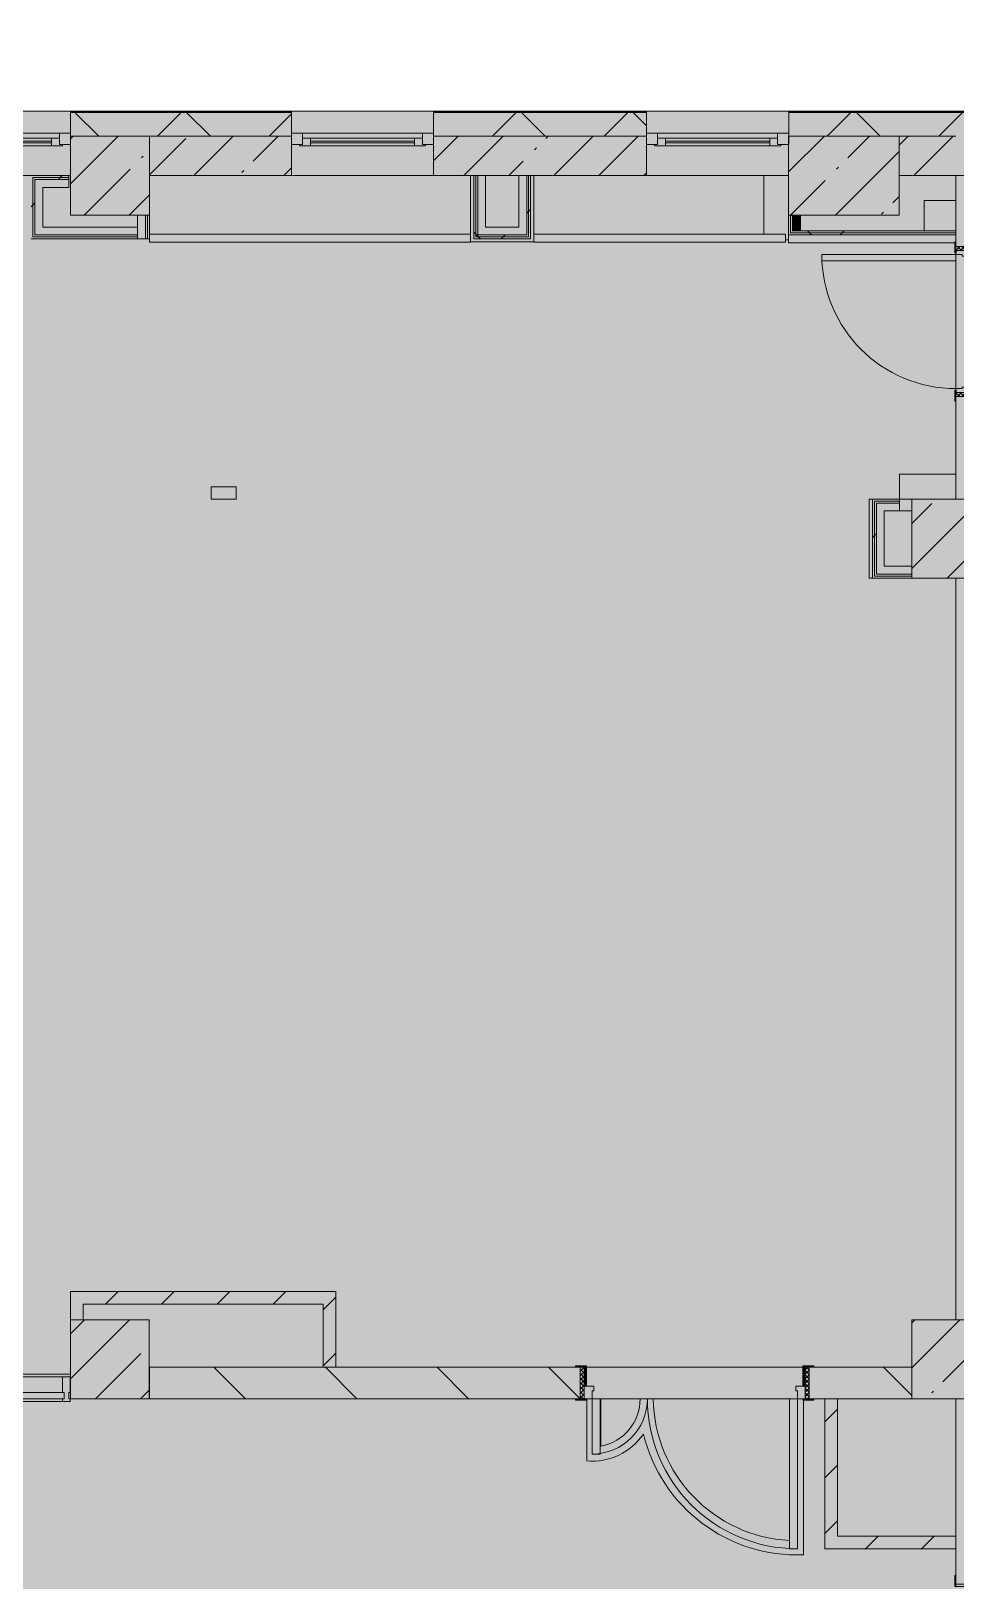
# Model space of a CAD drawing. Header units: millimetres. Extents: x 81632 to 272167, y -8553 to 29000.
# Drawn here: x 260312 to 266171, y 12246 to 22066 of the extents above; entities that cross this region are included whole.
import ezdxf

# ---------------------------------------------------------------- set-up
doc = ezdxf.new("R2010")
doc.units = ezdxf.units.MM
doc.linetypes.add('200_ШТРИХ__ш1_п0_6_', pattern=[800, 500, -300])
doc.layers.add('A-DETL-GENF-1', color=7, linetype='Continuous', lineweight=9, true_color=0xc0c0c0, transparency=0.4)
for name, color, linetype, lineweight in [('A-DETL-MBND-1', 7, '200_ШТРИХ__ш1_п0_6_', 9), ('A-WALL-2', 7, 'Continuous', 5), ('I-WALL-3', 7, 'Continuous', 5), ('S-COLS-1', 7, 'Continuous', 5)]:
    doc.layers.add(name, color=color, linetype=linetype, lineweight=lineweight)
for name, color, linetype, lineweight, true_color in [('A-DOOR-4', 7, 'Continuous', 5, 0xb7b7b7), ('A-DOOR-5', 7, 'Continuous', 5, 0xe2e2e2), ('A-DOOR-6', 7, 'Continuous', 5, 0xaaaaaa), ('A-DOOR-FRAM-4', 7, 'Continuous', 5, 0xe2e2e2), ('A-DOOR-FRAM-5', 7, 'Continuous', 5, 0xb7b7b7), ('A-DOOR-FRAM-6', 7, 'Continuous', 5, 0xaaaaaa), ('A-FLOR-2', 7, 'Continuous', 5, 0xb7b7b7), ('A-GLAZ-2', 7, 'Continuous', 5, 0x737373), ('A-GLAZ-CURT-3', 7, 'Continuous', 5, 0x737373), ('A-GLAZ-CWMG-4', 7, 'Continuous', 5, 0x737373), ('A-WALL-3', 7, 'Continuous', 5, 0x737373), ('A-WALL-4', 7, 'Continuous', 9, 0x737373), ('I-WALL-1', 7, 'Continuous', 5, 0xe7e7e7), ('I-WALL-2', 7, 'Continuous', 9, 0xe7e7e7), ('I-WALL-4', 7, 'Continuous', 5, 0x737373), ('S-COLS-2', 7, 'Continuous', 5, 0x737373)]:
    doc.layers.add(name, color=color, linetype=linetype, lineweight=lineweight, true_color=true_color)
pattern_1 = [(45, (144961.33, 0), (-285.1231, 285.1231), []), (45, (145246.45, 0), (-285.1231, 285.1231), [504.031, -100.806, 16.764, -84.042])]
pattern_2 = [(45, (144961.33, 0), (-176.7767, 176.7767), [])]
pattern_3 = [(45, (144961.3, 0), (-530.33, 530.33), []), (135, (144961.3, 0), (-530.33, -530.33), [])]

# ---------------------------------------------------------------- blocks, each defined once
blk = doc.blocks.new('110_Дверь_СКБ_2Ст - Д-1_л_Лестничная клетка EIS60 2-32142534-2_6_3_птичка')
at = {"layer": 'A-DOOR-5'}
for points in [[(662.5, 110), (662.5, 1010), (612.5, 1010), (612.5, 110)], [(-587.5, 510), (-637.5, 510), (-637.5, 110), (-587.5, 110), (-587.5, 273.9)], [(712.5, 30), (697.5, 30), (697.5, -110), (712.5, -110)]]:
    blk.add_hatch(color=256, dxfattribs=at).paths.add_polyline_path(points)
h = blk.add_hatch(color=256, dxfattribs=at)
h.paths.add_polyline_path([(712.5, 110), (662.5, 110), (662.5, 60), (652.5, 60), (652.5, 30), (712.5, 30)])
h.paths.add_polyline_path([(-627.5, 30), (-627.5, 60), (-637.5, 60), (-637.5, 110), (-687.5, 110), (-687.5, 30)])
at = {"layer": 'A-DOOR-FRAM-4'}
for points in [[(-672.5, 110), (-672.5, 118), (-742.5, 118), (-742.5, 110)], [(767.5, 110), (767.5, 118), (697.5, 118), (697.5, 110)], [(-672.5, 30), (-687.5, 30), (-687.5, -110), (-672.5, -110)], [(-672.5, -110), (-742.5, -110), (-742.5, -118), (-672.5, -118)], [(767.5, -118), (767.5, -110), (697.5, -110), (697.5, -118)]]:
    blk.add_hatch(color=256, dxfattribs=at).paths.add_polyline_path(points)
at = {"layer": 'A-DOOR-4'}
for p, q in [((662.5, 1010), (612.5, 1010)), ((612.5, 1010), (612.5, 110)), ((662.5, 110), (662.5, 1010)), ((-637.5, 510), (-637.5, 110)), ((-587.5, 510), (-637.5, 510)), ((-587.5, 110), (-587.5, 510)), ((-637.5, 110), (-587.5, 110)), ((612.5, 110), (662.5, 110))]:
    blk.add_line(p, q, dxfattribs=at)
for centre, radius, start, end in [((662.5, 110), 900, 90, 180), ((-637.5, 110), 400, 360, 90)]:
    blk.add_arc(centre, radius, start, end, dxfattribs=at)
at = {"layer": 'A-DOOR-FRAM-5'}
for p, q in [((-672.5, 118), (-742.5, 118)), ((-742.5, 118), (-742.5, 110)), ((-742.5, 110), (-672.5, 110)), ((-637.5, 110), (-687.5, 110)), ((-687.5, 110), (-687.5, 30)), ((-672.5, 110), (-672.5, 118)), ((-637.5, 60), (-637.5, 110)), ((662.5, 110), (662.5, 60)), ((712.5, 110), (662.5, 110)), ((767.5, 118), (697.5, 118)), ((697.5, 118), (697.5, 110)), ((697.5, 110), (767.5, 110)), ((712.5, 30), (712.5, 110)), ((767.5, 110), (767.5, 118)), ((-687.5, 30), (-627.5, 30)), ((-672.5, 30), (-687.5, 30)), ((-687.5, 30), (-687.5, -110)), ((-672.5, -110), (-672.5, 30)), ((-627.5, 60), (-637.5, 60)), ((-627.5, 30), (-627.5, 60)), ((662.5, 60), (652.5, 60)), ((652.5, 60), (652.5, 30)), ((652.5, 30), (712.5, 30)), ((712.5, 30), (697.5, 30)), ((697.5, 30), (697.5, -110)), ((712.5, -110), (712.5, 30)), ((-672.5, -110), (-742.5, -110)), ((-742.5, -110), (-742.5, -118)), ((-742.5, -118), (-672.5, -118)), ((-687.5, -110), (-672.5, -110)), ((-672.5, -118), (-672.5, -110)), ((697.5, -110), (712.5, -110)), ((767.5, -110), (697.5, -110)), ((697.5, -110), (697.5, -118)), ((697.5, -118), (767.5, -118)), ((767.5, -118), (767.5, -110))]:
    blk.add_line(p, q, dxfattribs=at)
blk = doc.blocks.new('120_Окно_СКБ_1Ст - 120_Окно_СКБ_1Ст 900х2500_h_ с форточкой-V81-2_6_3_птичка')
at = {"layer": 'A-GLAZ-2'}
for p, q in [((-450, -127), (-450, -57)), ((-450, -57), (-380, -57)), ((450, -57), (-450, -57)), ((-380, -57), (-380, -127)), ((380, -87), (-380, -87)), ((-380, -87), (-380, -127)), ((-330, -137), (-330, -87)), ((330, -137), (330, -87)), ((380, -127), (380, -57)), ((380, -57), (450, -57)), ((380, -127), (380, -87)), ((450, -57), (450, -127)), ((-380, -127), (-450, -127)), ((-450, -127), (-400, -127)), ((-380, -127), (-400, -127)), ((-400, -127), (-400, -137)), ((-400, -137), (400, -137)), ((400, -137), (-400, -137)), ((-330, -107), (330, -107)), ((330, -117), (-330, -117)), ((450, -127), (380, -127)), ((400, -127), (380, -127)), ((400, -127), (449.8, -127)), ((400, -137), (400, -127))]:
    blk.add_line(p, q, dxfattribs=at)
blk = doc.blocks.new('110_Дверь_СКБ_1Ст_Внутренняя1 - Д-8 950x2100h_охрана-V95-2_6_3_птичка')
at = {"layer": 'A-DOOR-5'}
h = blk.add_hatch(color=256, dxfattribs=at)
h.paths.add_polyline_path([(-437.5, 100), (-437.5, 20), (-402.5, 20), (-402.5, 60), (-412.5, 60), (-412.5, 100)])
h.paths.add_polyline_path([(427.5, 60), (427.5, 20), (462.5, 20), (462.5, 100), (437.5, 100), (437.5, 60)])
at = {"layer": 'A-DOOR-6'}
h = blk.add_hatch(dxfattribs=at)
h.set_pattern_fill('FP_6', color=256, style=0, pattern_type=2)
h.set_pattern_definition([(135, (1826.41, 164.685), (-14.14214, -14.14214), []), (225, (1826.41, 164.685), (14.14214, -14.14214), [])])
h.paths.add_polyline_path([(462.5, -100), (487.5, -100), (487.5, 100), (462.5, 100)])
at = {"layer": 'A-DOOR-FRAM-4'}
for points in [[(397.5, 100), (437.5, 100), (437.5, 950), (397.5, 950), (397.5, 616.6)], [(-492.5, 100), (-422.5, 100), (-422.5, 108), (-492.5, 108)], [(447.5, 100), (517.5, 100), (517.5, 108), (447.5, 108)], [(-437.5, -100), (-422.5, -100), (-422.5, 20), (-437.5, 20)], [(447.5, -100), (462.5, -100), (462.5, 20), (447.5, 20)], [(-492.5, -108), (-422.5, -108), (-422.5, -100), (-492.5, -100)], [(447.5, -108), (517.5, -108), (517.5, -100), (447.5, -100)]]:
    blk.add_hatch(color=256, dxfattribs=at).paths.add_polyline_path(points)
at = {"layer": 'A-DOOR-FRAM-6'}
h = blk.add_hatch(dxfattribs=at)
h.set_pattern_fill('FP_7', color=256, style=0, pattern_type=2)
h.set_pattern_definition([(45, (-296.384, 164.685), (-14.1421, 14.1421), []), (135, (-296.384, 164.685), (-14.1421, -14.1421), [])])
h.paths.add_polyline_path([(-462.5, -100), (-437.5, -100), (-437.5, 100), (-462.5, 100)])
at = {"layer": 'A-DOOR-4'}
for p, q in [((437.5, 950), (397.5, 950)), ((397.5, 950), (397.5, 100)), ((437.5, 100), (437.5, 950)), ((397.5, 100), (437.5, 100))]:
    blk.add_line(p, q, dxfattribs=at)
blk.add_arc((437.5, 100), 850, 90, 180, dxfattribs=at)
at = {"layer": 'A-DOOR-FRAM-5'}
for p, q in [((-422.5, 108), (-492.5, 108)), ((-492.5, 108), (-492.5, 100)), ((-492.5, 100), (-422.5, 100)), ((-437.5, 100), (-462.5, 100)), ((-462.5, 100), (-462.5, -100)), ((-412.5, 100), (-437.5, 100)), ((-437.5, 100), (-437.5, 20)), ((-437.5, -100), (-437.5, 100)), ((-422.5, 100), (-437.5, 100)), ((-437.5, 100), (-437.5, 99)), ((-437.5, 99), (-422.5, 99)), ((-422.5, 100), (-422.5, 108)), ((-422.5, 99), (-422.5, 100)), ((-412.5, 60), (-412.5, 100)), ((437.5, 100), (437.5, 60)), ((462.5, 100), (437.5, 100)), ((517.5, 108), (447.5, 108)), ((447.5, 108), (447.5, 100)), ((462.5, 100), (447.5, 100)), ((447.5, 100), (447.5, 99)), ((447.5, 100), (517.5, 100)), ((447.5, 99), (462.5, 99)), ((462.5, 20), (462.5, 100)), ((487.5, 100), (462.5, 100)), ((462.5, 100), (462.5, -100)), ((462.5, 99), (462.5, 100)), ((487.5, -100), (487.5, 100)), ((517.5, 100), (517.5, 108)), ((-437.5, 20), (-402.5, 20)), ((-422.5, 20), (-437.5, 20)), ((-437.5, 20), (-437.5, -100)), ((-422.5, -100), (-422.5, 20)), ((-402.5, 60), (-412.5, 60)), ((-402.5, 20), (-402.5, 60)), ((437.5, 60), (427.5, 60)), ((427.5, 60), (427.5, 20)), ((427.5, 20), (462.5, 20)), ((462.5, 20), (447.5, 20)), ((447.5, 20), (447.5, -100)), ((462.5, -100), (462.5, 20)), ((-422.5, -100), (-492.5, -100)), ((-492.5, -100), (-492.5, -108)), ((-492.5, -108), (-422.5, -108)), ((-462.5, -100), (-437.5, -100)), ((-437.5, -100), (-422.5, -100)), ((-422.5, -108), (-422.5, -100)), ((447.5, -100), (462.5, -100)), ((517.5, -100), (447.5, -100)), ((447.5, -100), (447.5, -108)), ((447.5, -108), (517.5, -108)), ((462.5, -100), (487.5, -100)), ((517.5, -108), (517.5, -100))]:
    blk.add_line(p, q, dxfattribs=at)
blk = doc.blocks.new('120_Окно_СКБ_2Ст_Фрамуга сверху - 120_Окно_СКБ_2Ст_2300х2500_h_ ДОО-V103-2_6_3_птичка')
at = {"layer": 'A-GLAZ-2'}
for p, q in [((-1150, -127), (-1150, -57)), ((-1150, -57), (-1080, -57)), ((1150, -57), (-1150, -57)), ((-1080, -57), (-1080, -127)), ((-1080, -57), (1080, -57)), ((520, -87), (-1080, -87)), ((-1080, -87), (-1080, -127)), ((-1030, -137), (-1030, -87)), ((470, -137), (470, -87)), ((520, -127), (520, -57)), ((520, -57), (590, -57)), ((520, -127), (520, -87)), ((590, -57), (590, -127)), ((1080, -87), (590, -87)), ((590, -87), (590, -127)), ((640, -137), (640, -87)), ((1030, -137), (1030, -87)), ((1080, -127), (1080, -57)), ((1080, -57), (1150, -57)), ((1080, -127), (1080, -87)), ((1150, -57), (1150, -127)), ((-1080, -127), (-1150, -127)), ((-1150, -127), (-1100, -127)), ((-1080, -127), (-1100, -127)), ((-1100, -127), (-1100, -137)), ((-1100, -137), (540, -137)), ((540, -137), (-1100, -137)), ((-1030, -107), (470, -107)), ((470, -117), (-1030, -117)), ((590, -127), (520, -127)), ((540, -127), (520, -127)), ((540, -127), (570, -127)), ((540, -127), (570, -127)), ((540, -137), (540, -127)), ((590, -127), (570, -127)), ((570, -127), (570, -137)), ((570, -137), (1100, -137)), ((1100, -137), (570, -137)), ((640, -107), (1030, -107)), ((1030, -117), (640, -117)), ((1150, -127), (1080, -127)), ((1100, -127), (1080, -127)), ((1100, -127), (1150, -127)), ((1100, -137), (1100, -127))]:
    blk.add_line(p, q, dxfattribs=at)
blk = doc.blocks.new('120_Окно_СКБ_1Ст - 120_Окно_СКБ_1Ст 900х2500_h_ с форточкой-22877787-2_6_3_птичка')
at = {"layer": 'A-GLAZ-2'}
for p, q in [((-450, -127), (-450, -57)), ((-450, -57), (-380, -57)), ((450, -57), (-450, -57)), ((-380, -57), (-380, -127)), ((380, -87), (-380, -87)), ((-380, -87), (-380, -127)), ((-330, -137), (-330, -87)), ((330, -137), (330, -87)), ((380, -127), (380, -57)), ((380, -57), (450, -57)), ((380, -127), (380, -87)), ((450, -57), (450, -127)), ((-380, -127), (-450, -127)), ((-450, -127), (-400, -127)), ((-380, -127), (-400, -127)), ((-400, -127), (-400, -137)), ((-400, -137), (400, -137)), ((400, -137), (-400, -137)), ((-330, -107), (330, -107)), ((330, -117), (-330, -117)), ((450, -127), (380, -127)), ((400, -127), (380, -127)), ((400, -127), (450, -127)), ((400, -137), (400, -127))]:
    blk.add_line(p, q, dxfattribs=at)
blk = doc.blocks.new('BSC_Колонна _Прямоугольная - 700х500-23282984-2_6_3_птичка')
at = {"layer": 'S-COLS-1'}
h = blk.add_hatch(dxfattribs=at)
h.set_pattern_fill('FP_124', color=256, style=0, pattern_type=2)
h.set_pattern_definition([(45, (-120500, -21150), (-285.1231, 285.1231), []), (45, (-120214.88, -21150), (-285.1231, 285.1231), [504.031, -100.806, 16.764, -84.042])])
h.paths.add_polyline_path([(-350, -250), (350, -250), (350, 250), (-350, 250), (-350, -160.1)])
at = {"layer": 'S-COLS-2'}
for p, q in [((350, 250), (-350, 250)), ((-350, 250), (-350, -250)), ((350, -250), (350, 250)), ((-350, -250), (350, -250))]:
    blk.add_line(p, q, dxfattribs=at)
blk = doc.blocks.new('BSC_Колонна _Прямоугольная - 500х500-23282985-2_6_3_птичка')
at = {"layer": 'S-COLS-1'}
h = blk.add_hatch(dxfattribs=at)
h.set_pattern_fill('FP_125', color=256, style=0, pattern_type=2)
h.set_pattern_definition([(45, (-115850.45, -21150), (-285.1231, 285.1231), []), (45, (-115565.32, -21150), (-285.1231, 285.1231), [504.031, -100.806, 16.764, -84.042])])
h.paths.add_polyline_path([(-250, -250), (250, -250), (250, 250), (-250, 250), (-250, -160.1)])
at = {"layer": 'S-COLS-2'}
for p, q in [((250, 250), (-250, 250)), ((-250, 250), (-250, -250)), ((250, -250), (250, 250)), ((-250, -250), (250, -250))]:
    blk.add_line(p, q, dxfattribs=at)
blk = doc.blocks.new('BSC_Колонна _Прямоугольная - 500х500-22291386-2_6_3_птичка')
at = {"layer": 'S-COLS-1'}
h = blk.add_hatch(dxfattribs=at)
h.set_pattern_fill('FP_145', color=256, style=0, pattern_type=2)
h.set_pattern_definition([(45, (-121180, -13650), (-285.1231, 285.1231), []), (45, (-120894.88, -13650), (-285.1231, 285.1231), [504.031, -100.806, 16.764, -84.042])])
h.paths.add_polyline_path([(-250, -250), (250, -250), (250, 250), (-250, 250), (-250, 107.4)])
at = {"layer": 'S-COLS-2'}
for p, q in [((250, 250), (-250, 250)), ((-250, 250), (-250, -250)), ((250, -250), (250, 250)), ((-250, -250), (250, -250))]:
    blk.add_line(p, q, dxfattribs=at)
blk = doc.blocks.new('BSC_Колонна _Прямоугольная - 500х500-V135-2_6_3_птичка')
at = {"layer": 'S-COLS-1'}
h = blk.add_hatch(dxfattribs=at)
h.set_pattern_fill('FP_154', color=256, style=0, pattern_type=2)
h.set_pattern_definition([(45, (-121180, -18850), (-285.1231, 285.1231), []), (45, (-120894.88, -18850), (-285.1231, 285.1231), [504.031, -100.806, 16.764, -84.042])])
h.paths.add_polyline_path([(-250, -250), (250, -250), (250, 250), (-250, 250), (-250, -85.5)])
at = {"layer": 'S-COLS-2'}
for p, q in [((250, 250), (-250, 250)), ((-250, 250), (-250, -250)), ((250, -250), (250, 250)), ((-250, -250), (250, -250))]:
    blk.add_line(p, q, dxfattribs=at)
blk = doc.blocks.new('110_Дверь_СКБ_2Ст - Д-6_п__ ДОО_Дв_1450x2100h_Дверь из раздевальной в коридор-32371698-2_6_3_птичка')
at = {"layer": 'A-DOOR-5'}
h = blk.add_hatch(color=256, dxfattribs=at)
h.paths.add_polyline_path([(-637.5, -100), (-637.5, -50), (-627.5, -50), (-627.5, -20), (-687.5, -20), (-687.5, -100), (-650, -100)])
h.paths.add_polyline_path([(662.5, -100), (712.5, -100), (712.5, -20), (652.5, -20), (652.5, -50), (662.5, -50)])
for points in [[(-587.5, -450), (-587.5, -100), (-637.5, -100), (-637.5, -450)], [(612.5, -1050), (662.5, -1050), (662.5, -100), (612.5, -100), (612.5, -855.3)]]:
    blk.add_hatch(color=256, dxfattribs=at).paths.add_polyline_path(points)
at = {"layer": 'A-DOOR-6'}
h = blk.add_hatch(dxfattribs=at)
h.set_pattern_fill('FP_40', color=256, style=0, pattern_type=2)
h.set_pattern_definition([(225, (1576.41, -164.685), (-14.14214, 14.14214), []), (135, (1576.41, -164.685), (14.14214, 14.14214), [])])
h.paths.add_polyline_path([(737.5, -100), (737.5, 100), (712.5, 100), (712.5, -100)])
at = {"layer": 'A-DOOR-FRAM-4'}
for points in [[(-672.5, 100), (-672.5, 108), (-742.5, 108), (-742.5, 100)], [(-672.5, -20), (-672.5, 100), (-687.5, 100), (-687.5, -20)], [(767.5, 100), (767.5, 108), (697.5, 108), (697.5, 100)], [(712.5, -20), (712.5, 100), (697.5, 100), (697.5, -20)], [(-672.5, -108), (-672.5, -100), (-742.5, -100), (-742.5, -108)], [(767.5, -108), (767.5, -100), (697.5, -100), (697.5, -108)]]:
    blk.add_hatch(color=256, dxfattribs=at).paths.add_polyline_path(points)
at = {"layer": 'A-DOOR-FRAM-6'}
h = blk.add_hatch(dxfattribs=at)
h.set_pattern_fill('FP_41', color=256, style=0, pattern_type=2)
h.set_pattern_definition([(315, (-546.384, -164.685), (-14.1421, -14.1421), []), (225, (-546.384, -164.685), (-14.1421, 14.1421), [])])
h.paths.add_polyline_path([(-687.5, -100), (-687.5, 100), (-712.5, 100), (-712.5, -100)])
at = {"layer": 'A-DOOR-4'}
for p, q in [((-637.5, -100), (-587.5, -100)), ((-637.5, -450), (-637.5, -100)), ((-587.5, -100), (-587.5, -450)), ((612.5, -100), (662.5, -100)), ((612.5, -1050), (612.5, -100)), ((662.5, -100), (662.5, -1050)), ((-587.5, -450), (-637.5, -450)), ((662.5, -1050), (612.5, -1050))]:
    blk.add_line(p, q, dxfattribs=at)
for centre, radius, start, end in [((-637.5, -100), 350, 270, 0), ((662.5, -100), 950, 180, 270)]:
    blk.add_arc(centre, radius, start, end, dxfattribs=at)
at = {"layer": 'A-DOOR-FRAM-5'}
for p, q in [((-742.5, 108), (-672.5, 108)), ((-742.5, 100), (-742.5, 108)), ((-672.5, 100), (-742.5, 100)), ((-712.5, 100), (-687.5, 100)), ((-712.5, -100), (-712.5, 100)), ((-687.5, 100), (-687.5, -100)), ((-687.5, 100), (-672.5, 100)), ((-687.5, -20), (-687.5, 100)), ((-672.5, 108), (-672.5, 100)), ((-672.5, 100), (-672.5, -20)), ((697.5, 100), (697.5, 108)), ((697.5, 108), (767.5, 108)), ((697.5, -20), (697.5, 100)), ((697.5, 100), (712.5, 100)), ((767.5, 100), (697.5, 100)), ((712.5, -100), (712.5, 100)), ((712.5, 100), (737.5, 100)), ((712.5, 100), (712.5, -20)), ((737.5, 100), (737.5, -100)), ((767.5, 108), (767.5, 100)), ((-687.5, -20), (-627.5, -20)), ((-687.5, -100), (-687.5, -20)), ((-672.5, -20), (-687.5, -20)), ((-637.5, -50), (-637.5, -100)), ((-627.5, -50), (-637.5, -50)), ((-627.5, -20), (-627.5, -50)), ((652.5, -20), (712.5, -20)), ((652.5, -50), (652.5, -20)), ((662.5, -50), (652.5, -50)), ((662.5, -100), (662.5, -50)), ((712.5, -20), (697.5, -20)), ((712.5, -20), (712.5, -100)), ((-742.5, -100), (-672.5, -100)), ((-742.5, -108), (-742.5, -100)), ((-672.5, -108), (-742.5, -108)), ((-687.5, -100), (-712.5, -100)), ((-637.5, -100), (-687.5, -100)), ((-672.5, -100), (-672.5, -108)), ((712.5, -100), (662.5, -100)), ((697.5, -108), (697.5, -100)), ((697.5, -100), (767.5, -100)), ((767.5, -108), (697.5, -108)), ((737.5, -100), (712.5, -100)), ((767.5, -100), (767.5, -108))]:
    blk.add_line(p, q, dxfattribs=at)
blk = doc.blocks.new('Системная панель - Стекло - 40мм-32428871-2_6_3_птичка')
at = {"layer": 'A-GLAZ-CURT-3'}
for p, q in [((749.5, 0), (-749.5, 0)), ((-749.5, 0), (-749.5, -40)), ((749.5, -40), (749.5, 0)), ((-749.5, -40), (749.5, -40))]:
    blk.add_line(p, q, dxfattribs=at)
blk = doc.blocks.new('Прямоугольный импост - Импост структурный с накладкой - 160мм Темный-32428319-2_6_3_птичка')
at = {"layer": 'A-GLAZ-CWMG-4'}
for p, q in [((0, 140), (-50, 140)), ((-50, 140), (-50, 40)), ((0, 40), (0, 140)), ((-50, 40), (-40, 40)), ((-40, 0), (-50, 0)), ((-50, 0), (-50, -17)), ((-40, 40), (-40, 0)), ((-10, 0), (-10, 40)), ((-10, 40), (0, 40)), ((0, 0), (-10, 0)), ((0, -17), (0, 0)), ((-50, -17), (0, -17))]:
    blk.add_line(p, q, dxfattribs=at)
blk = doc.blocks.new('Прямоугольный импост - Импост структурный с накладкой - 160мм Темный-32428868-2_6_3_птичка')
at = {"layer": 'A-GLAZ-CWMG-4'}
for p, q in [((114070.5, 13540), (115549.5, 13540)), ((114070.5, 13383), (115549.5, 13383))]:
    blk.add_line(p, q, dxfattribs=at)

msp = doc.modelspace()

# ---------------------------------------------------------------- hatches: boundary and pattern name
at = {"layer": 'A-DETL-GENF-1'}
msp.add_hatch(color=256, dxfattribs=at).paths.add_polyline_path([(265654.7, -258), (270199.3, -258), (270199.3, 21558), (238269.3, 21558), (238269.3, 27348), (229821.3, 27348), (229821.3, 5750), (234163.3, 5750), (234163.3, -258), (264754.3, -258)])
at = {"layer": 'A-WALL-2'}
h = msp.add_hatch(dxfattribs=at)
h.set_pattern_fill('FP_65', color=256, style=0, pattern_type=2)
h.set_pattern_definition([(45, (144961.33, 0), (-353.5534, 353.5534), []), (135, (144961.33, 0), (-353.5534, -353.5534), [])])
h.paths.add_polyline_path([(270041.3, 21400), (270191.3, 21400), (270191.3, 21550), (265111.5, 21546.3), (265111.5, 21400), (268356.1, 21400)])
h.paths.add_polyline_path([(257111.3, 21400), (258261.8, 21400), (258261.8, 21550), (257111.3, 21546.3)])
h.paths.add_polyline_path([(256011.3, 21400), (256211.3, 21400), (256211.3, 21550), (254911.8, 21546.3), (254911.8, 21400), (255749.6, 21400)])
h.paths.add_polyline_path([(260561.8, 21400), (261961.8, 21400), (261961.8, 21550), (260561.8, 21546.3)])
h.paths.add_polyline_path([(262861.8, 21400), (264211.5, 21400), (264211.5, 21550), (262861.8, 21546.3)])
h.paths.add_polyline_path([(250511.5, 21400), (251811.8, 21400), (251811.8, 21550), (250511.5, 21546.3)])
h.paths.add_polyline_path([(252711.8, 21400), (254011.8, 21400), (254011.8, 21550), (252711.8, 21546.3)])
h.paths.add_polyline_path([(247011.3, 21400), (248211.5, 21400), (248211.5, 21550), (247011.3, 21546.3)])
h.paths.add_polyline_path([(246111.3, 21400), (246111.3, 21550), (241571.3, 21546.3), (241571.3, 21400), (245844.6, 21400)])
h.paths.add_polyline_path([(238271.3, 21400), (238267.3, 21550), (238021.3, 21546.3), (238021.3, 21400), (238269.3, 21400)])
at = {"layer": 'I-WALL-1'}
for points in [[(260551.8, 21075), (260551.8, 21125), (260386.8, 21125), (260386.8, 21075)], [(261036.8, 20749), (261036.8, 20900), (260986.8, 20900), (260986.8, 20749)], [(265654.7, 20724), (266163.3, 20724), (266163.3, 20730), (266171.3, 20730), (266171.3, 20774), (265111.3, 20774), (265111.3, 20724)], [(265716.9, 18625), (265716.9, 19025), (265666.9, 19025), (265666.9, 18625)], [(265891.3, 18625), (265891.3, 18675), (265716.9, 18675), (265716.9, 18625)]]:
    msp.add_hatch(color=256, dxfattribs=at).paths.add_polyline_path(points)
at = {"layer": 'I-WALL-2'}
for points in [[(260336.8, 20774), (260386.8, 20774), (260386.8, 21125), (260336.8, 21125), (260336.8, 20989.9)], [(263191.8, 20774), (263191.8, 21150), (263141.8, 21150), (263141.8, 20774)], [(263401.8, 20824), (263451.8, 20824), (263451.8, 21150), (263401.8, 21150), (263401.8, 20989.9)], [(260986.8, 20774), (260986.8, 20824), (260386.8, 20824), (260386.8, 20774)], [(263451.8, 20774), (263451.8, 20824), (263191.8, 20824), (263191.8, 20774), (263403.6, 20774)], [(265186.3, 20799), (265186.3, 20900), (265136.3, 20900), (265136.3, 20799)], [(265813.3, 19025), (265813.3, 19075), (265666.9, 19075), (265666.9, 19025), (265716.9, 19025)]]:
    msp.add_hatch(color=256, dxfattribs=at).paths.add_polyline_path(points)
at = {"layer": 'I-WALL-3'}
h = msp.add_hatch(dxfattribs=at)
h.set_pattern_fill('FP_73', color=256, style=0, pattern_type=2)
h.set_pattern_definition(pattern_1)
h.paths.add_polyline_path([(263464.3, 21150), (264211.5, 21150), (264211.5, 21400), (262861.8, 21400), (262861.8, 21150), (263451.8, 21150)])
h.paths.add_polyline_path([(261061.8, 21150), (261961.8, 21150), (261961.8, 21400), (261061.8, 21400), (261061.8, 21239.3)])
h.paths.add_polyline_path([(266171.3, 21150), (266171.3, 21400), (265811.3, 21400), (265811.3, 21150)])
h.paths.add_polyline_path([(258261.8, 21150), (258261.8, 21400), (257111.3, 21400), (257111.3, 21150), (257550.6, 21150)])
h.paths.add_polyline_path([(246098.8, 21150), (246111.3, 21150), (246111.3, 21400), (245761.3, 21400), (245761.3, 21150), (246086.3, 21150)])
h.paths.add_polyline_path([(248211.5, 21150), (248211.5, 21400), (247011.3, 21400), (247011.3, 21150)])
h.paths.add_polyline_path([(253123.8, 21150), (254011.8, 21150), (254011.8, 21400), (252711.8, 21400), (252711.8, 21150), (253111.3, 21150)])
h.paths.add_polyline_path([(251011.3, 21150), (251811.8, 21150), (251811.8, 21400), (251011.3, 21400)])
h.paths.add_polyline_path([(255311.3, 21150), (255311.3, 21400), (254911.8, 21400), (254911.8, 21150)])
h.paths.add_polyline_path([(256211.3, 21150), (256211.3, 21400), (256011.3, 21400), (256011.3, 21150)])
h = msp.add_hatch(dxfattribs=at)
h.set_pattern_fill('FP_159', color=256, style=0, pattern_type=2)
h.set_pattern_definition(pattern_3)
h.paths.add_polyline_path([(260311.8, 20749), (260324.3, 20749), (260324.3, 21150), (260311.8, 21150), (260311.8, 20989.9)])
h = msp.add_hatch(dxfattribs=at)
h.set_pattern_fill('FP_159', color=256, style=0, pattern_type=2)
h.set_pattern_definition(pattern_3)
h.paths.add_polyline_path([(260386.8, 21137.5), (260551.8, 21137.5), (260551.8, 21150), (260324.3, 21150), (260324.3, 21137.5), (260336.8, 21137.5)])
h = msp.add_hatch(dxfattribs=at)
h.set_pattern_fill('FP_159', color=256, style=0, pattern_type=2)
h.set_pattern_definition(pattern_3)
h.paths.add_polyline_path([(260324.3, 20761.5), (260336.8, 20761.5), (260336.8, 21137.5), (260324.3, 21137.5), (260324.3, 20989.9)])
h = msp.add_hatch(dxfattribs=at)
h.set_pattern_fill('FP_159', color=256, style=0, pattern_type=2)
h.set_pattern_definition(pattern_3)
h.paths.add_polyline_path([(260551.8, 21125), (260551.8, 21137.5), (260336.8, 21137.5), (260336.8, 21125), (260386.8, 21125)])
h = msp.add_hatch(dxfattribs=at)
h.set_pattern_fill('FP_159', color=256, style=0, pattern_type=2)
h.set_pattern_definition(pattern_3)
h.paths.add_polyline_path([(263129.3, 20749), (263129.3, 21150), (263116.8, 21150), (263116.8, 20749)])
h = msp.add_hatch(dxfattribs=at)
h.set_pattern_fill('FP_159', color=256, style=0, pattern_type=2)
h.set_pattern_definition(pattern_3)
h.paths.add_polyline_path([(263141.8, 20761.5), (263141.8, 21150), (263129.3, 21150), (263129.3, 20761.5)])
h = msp.add_hatch(dxfattribs=at)
h.set_pattern_fill('FP_159', color=256, style=0, pattern_type=2)
h.set_pattern_definition(pattern_3)
h.paths.add_polyline_path([(263451.8, 20774), (263464.3, 20774), (263464.3, 21150), (263451.8, 21150), (263451.8, 20824)])
h = msp.add_hatch(dxfattribs=at)
h.set_pattern_fill('FP_159', color=256, style=0, pattern_type=2)
h.set_pattern_definition(pattern_3)
h.paths.add_polyline_path([(263476.8, 20761.5), (263476.8, 21150), (263464.3, 21150), (263464.3, 20761.5)])
h = msp.add_hatch(dxfattribs=at)
h.set_pattern_fill('FP_159', color=256, style=0, pattern_type=2)
h.set_pattern_definition(pattern_3)
h.paths.add_polyline_path([(261049.3, 20749), (261049.3, 20900), (261036.8, 20900), (261036.8, 20749)])
h = msp.add_hatch(dxfattribs=at)
h.set_pattern_fill('FP_159', color=256, style=0, pattern_type=2)
h.set_pattern_definition(pattern_3)
h.paths.add_polyline_path([(265136.3, 20799), (265136.3, 20900), (265123.8, 20900), (265123.8, 20799)])
h = msp.add_hatch(dxfattribs=at)
h.set_pattern_fill('FP_159', color=256, style=0, pattern_type=2)
h.set_pattern_definition(pattern_3)
h.paths.add_polyline_path([(263403.6, 20749), (263476.8, 20749), (263476.8, 20761.5), (263129.3, 20761.5), (263129.3, 20749), (263191.8, 20749)])
h = msp.add_hatch(dxfattribs=at)
h.set_pattern_fill('FP_159', color=256, style=0, pattern_type=2)
h.set_pattern_definition(pattern_3)
h.paths.add_polyline_path([(263191.8, 20761.5), (263464.3, 20761.5), (263464.3, 20774), (263141.8, 20774), (263141.8, 20761.5)])
h = msp.add_hatch(dxfattribs=at)
h.set_pattern_fill('FP_159', color=256, style=0, pattern_type=2)
h.set_pattern_definition(pattern_3)
h.paths.add_polyline_path([(266171.3, 20774), (266171.3, 20786.5), (265111.3, 20786.5), (265111.3, 20774), (265654.7, 20774)])
h = msp.add_hatch(dxfattribs=at)
h.set_pattern_fill('FP_159', color=256, style=0, pattern_type=2)
h.set_pattern_definition(pattern_3)
h.paths.add_polyline_path([(266171.3, 20786.5), (266171.3, 20799), (265123.8, 20799), (265123.8, 20786.5), (265654.7, 20786.5)])
h = msp.add_hatch(dxfattribs=at)
h.set_pattern_fill('FP_159', color=256, style=0, pattern_type=2)
h.set_pattern_definition(pattern_3)
h.paths.add_polyline_path([(265654.4, 18600), (265654.4, 19087.5), (265641.9, 19087.5), (265641.9, 18600)])
h = msp.add_hatch(dxfattribs=at)
h.set_pattern_fill('FP_159', color=256, style=0, pattern_type=2)
h.set_pattern_definition(pattern_3)
h.paths.add_polyline_path([(265666.9, 18612.5), (265666.9, 19075), (265654.4, 19075), (265654.7, 18612.5)])
h = msp.add_hatch(dxfattribs=at)
h.set_pattern_fill('FP_77', color=256, style=0, pattern_type=2)
h.set_pattern_definition(pattern_2)
h.paths.add_polyline_path([(262241.8, 14000), (262241.8, 14080), (260641.3, 14080), (260641.3, 14000), (262161.8, 14000)])
h = msp.add_hatch(dxfattribs=at)
h.set_pattern_fill('FP_77', color=256, style=0, pattern_type=2)
h.set_pattern_definition(pattern_2)
h.paths.add_polyline_path([(262241.8, 13600), (262241.8, 14000), (262161.8, 14000), (262161.8, 13600)])
h = msp.add_hatch(dxfattribs=at)
h.set_pattern_fill('FP_76', color=256, style=0, pattern_type=2)
h.set_pattern_definition([(135, (144961.33, 0), (-353.5534, -353.5534), [])])
h.paths.add_polyline_path([(265891.3, 13400), (265891.3, 13600), (265241.3, 13600), (265241.3, 13400), (265654.7, 13400)])
h.paths.add_polyline_path([(261061.8, 13400), (263791.3, 13400), (263791.3, 13600), (261061.8, 13600)])
h = msp.add_hatch(dxfattribs=at)
h.set_pattern_fill('FP_77', color=256, style=0, pattern_type=2)
h.set_pattern_definition(pattern_2)
h.paths.add_polyline_path([(265421.3, 12450), (265421.3, 13400), (265341.3, 13400), (265341.3, 12450)])
h = msp.add_hatch(dxfattribs=at)
h.set_pattern_fill('FP_77', color=256, style=0, pattern_type=2)
h.set_pattern_definition(pattern_2)
h.paths.add_polyline_path([(265421.3, 12450), (266171.3, 12450), (266171.3, 12530), (265421.3, 12530)])
at = {"layer": 'S-COLS-1'}
h = msp.add_hatch(dxfattribs=at)
h.set_pattern_fill('FP_73', color=256, style=0, pattern_type=2)
h.set_pattern_definition(pattern_1)
h.paths.add_polyline_path([(260561.3, 13400), (261061.3, 13400), (261061.3, 13900), (260561.3, 13900), (260561.3, 13757.4)])

# ---------------------------------------------------------------- linework, layer by layer
at = {"layer": 'A-DETL-MBND-1'}
for p, q in [((264953.3, 20779), (264953.3, 21150)), ((266171.3, 20992), (265969.3, 20992)), ((265969.3, 20992), (265969.3, 20799)), ((265091.5, 20742), (265111.3, 20742)), ((265813.3, 19100), (265813.3, 19258)), ((265813.3, 19258), (266171.3, 19258)), ((261453.3, 19100), (261453.3, 19177.5)), ((261453.3, 19177.5), (261611.3, 19177.5)), ((261611.3, 19177.5), (261611.3, 19100)), ((261453.3, 19100), (261611.3, 19100)), ((265813.3, 19025), (265891.3, 19025))]:
    msp.add_line(p, q, dxfattribs=at)
at = {"layer": 'A-FLOR-2'}
for p, q in [((263096.8, 20779), (263096.8, 21150)), ((263496.8, 21150), (263496.8, 20730)), ((263496.8, 20730), (263096.8, 20730)), ((266171.3, 19800), (266171.3, 20610)), ((266171.3, 20610), (266171.3, 19800)), ((265621.9, 18600), (265621.9, 19100)), ((265621.9, 19100), (265641.9, 19100)), ((265813.3, 19100), (265891.3, 19100)), ((265641.9, 18600), (265621.9, 18600)), ((257501.3, 13557), (260561.3, 13557)), ((263832.2, 13400), (263832.2, 13006.4)), ((263922.2, 13400), (263916.3, 13400)), ((265116.3, 13400), (263922.2, 13400)), ((263922.2, 13100.3), (263922.2, 13400)), ((265206.3, 12411.9), (265206.3, 13392))]:
    msp.add_line(p, q, dxfattribs=at)
for centre, radius, start, end in [((263865.8, 13400), 305, 280.66451, 0), ((265163.8, 13411), 910, 180.6926, 267.00995), ((263865.8, 13400), 395, 265.12655, 325.57769), ((265163.8, 13411), 1000, 193.54971, 272.43764)]:
    msp.add_arc(centre, radius, start, end, dxfattribs=at)
at = {"layer": 'A-WALL-3'}
for p, q in [((265111.5, 21558), (254911.8, 21558)), ((260561.8, 21558), (260561.8, 21400)), ((261961.8, 21400), (261961.8, 21558)), ((262861.8, 21558), (262861.8, 21400)), ((264211.5, 21400), (264211.5, 21558)), ((270199.3, 21558), (265111.5, 21558)), ((265111.5, 21558), (265111.5, 21400))]:
    msp.add_line(p, q, dxfattribs=at)
at = {"layer": 'A-WALL-4'}
for p, q in [((261961.8, 21553), (260561.8, 21553)), ((261961.8, 21550), (260561.8, 21550)), ((264211.5, 21553), (262861.8, 21553)), ((264211.5, 21550), (262861.8, 21550)), ((270194.3, 21553), (265111.5, 21553)), ((270191.3, 21550), (265111.5, 21550)), ((261961.8, 21400), (261061.8, 21400)), ((264211.5, 21400), (262861.8, 21400)), ((266171.3, 21400), (265811.3, 21400)), ((260386.8, 21150), (260324.3, 21150)), ((260324.3, 20761.5), (260324.3, 21137.5)), ((260551.8, 21137.5), (260324.3, 21137.5)), ((260336.8, 20774), (260336.8, 21125)), ((260551.8, 21125), (260336.8, 21125)), ((263191.8, 21150), (263116.8, 21150)), ((263129.3, 20761.5), (263129.3, 21150)), ((263141.8, 20774), (263141.8, 21150)), ((263476.8, 21150), (263401.8, 21150)), ((263451.8, 21150), (263451.8, 20774)), ((263464.3, 21150), (263464.3, 20761.5)), ((266371.3, 21150), (266171.3, 21150)), ((261036.8, 20749), (261036.8, 20900)), ((261049.3, 20749), (261049.3, 20900)), ((265123.8, 20786.5), (265123.8, 20900)), ((265136.3, 20799), (265136.3, 20900)), ((260986.8, 20761.5), (260324.3, 20761.5)), ((260986.8, 20774), (260336.8, 20774)), ((263464.3, 20761.5), (263129.3, 20761.5)), ((263451.8, 20774), (263141.8, 20774)), ((266171.3, 20774), (265111.3, 20774)), ((266171.3, 20786.5), (265123.8, 20786.5)), ((265136.3, 20799), (265186.3, 20799)), ((265654.4, 19087.5), (265654.4, 18612.5)), ((265654.4, 19087.5), (265813.3, 19087.5)), ((265666.9, 19075), (265666.9, 18625)), ((265666.9, 19075), (265813.3, 19075)), ((265654.4, 18612.5), (265891.3, 18612.5)), ((265666.9, 18625), (265891.3, 18625)), ((262161.8, 13600), (262241.8, 13600)), ((265421.3, 13400), (265341.3, 13400)), ((266171.3, 12450), (266171.3, 12530))]:
    msp.add_line(p, q, dxfattribs=at)
at = {"layer": 'I-WALL-4'}
for p, q in [((261961.8, 21150), (261961.8, 21400)), ((262861.8, 21400), (262861.8, 21150)), ((264211.5, 21150), (264211.5, 21400)), ((260561.8, 21150), (256011.3, 21150)), ((260551.8, 21075), (260551.8, 21150)), ((263116.8, 21150), (261061.8, 21150)), ((263116.8, 21150), (263116.8, 20749)), ((263191.8, 21150), (263401.8, 21150)), ((263191.8, 20824), (263191.8, 21150)), ((263401.8, 21150), (263401.8, 20824)), ((265111.3, 21150), (263476.8, 21150)), ((263476.8, 20749), (263476.8, 21150)), ((265811.3, 21150), (266171.3, 21150)), ((266171.3, 21150), (266171.3, 20730)), ((260386.8, 20824), (260386.8, 21075)), ((260386.8, 21075), (260551.8, 21075)), ((260986.8, 20824), (260386.8, 20824)), ((260986.8, 20900), (260986.8, 20749)), ((261061.8, 20729), (261061.8, 20900)), ((263401.8, 20824), (263191.8, 20824)), ((265111.3, 20900), (265111.3, 20724)), ((265186.3, 20799), (265186.3, 20900)), ((260311.8, 20749), (261061.8, 20749)), ((261061.8, 20779), (263096.8, 20779)), ((263096.8, 20729), (261061.8, 20729)), ((263096.8, 20729), (263096.8, 20779)), ((263116.8, 20749), (263476.8, 20749)), ((263497.8, 20779), (265091.5, 20779)), ((263497.8, 20779), (263497.8, 20729)), ((265091.5, 20729), (263497.8, 20729)), ((265091.5, 20729), (265091.5, 20779)), ((265111.3, 20724), (266163.3, 20724)), ((266171.3, 20799), (265186.3, 20799)), ((266171.3, 20730), (266171.3, 20799)), ((266171.3, 19800), (266171.3, 20610)), ((266171.3, 19720), (266171.3, 19100)), ((265641.9, 19100), (265641.9, 18600)), ((265813.3, 19100), (265641.9, 19100)), ((265813.3, 19025), (265813.3, 19100)), ((265716.9, 18675), (265716.9, 19025)), ((265716.9, 19025), (265813.3, 19025)), ((265891.3, 18675), (265716.9, 18675)), ((265641.9, 18600), (265891.3, 18600)), ((266171.3, 18600), (266171.3, 13900)), ((260561.3, 14080), (260561.3, 13900)), ((262241.8, 14080), (260561.3, 14080)), ((262241.8, 13600), (262241.8, 14080)), ((260641.3, 13900), (260641.3, 14000)), ((260641.3, 14000), (262161.8, 14000)), ((262161.8, 14000), (262161.8, 13600)), ((260561.3, 13900), (260641.3, 13900)), ((262161.8, 13600), (261061.8, 13600)), ((261061.8, 13600), (261061.8, 13400)), ((263761.3, 13600), (262241.8, 13600)), ((263831.3, 13600), (265201.3, 13600)), ((265891.3, 13600), (265271.3, 13600)), ((261061.8, 13400), (263761.3, 13400)), ((265271.3, 13400), (265341.3, 13400)), ((265341.3, 13400), (265341.3, 12450)), ((265421.3, 13400), (265891.3, 13400)), ((265421.3, 12530), (265421.3, 13400)), ((266171.3, 13400), (266171.3, 12530)), ((266171.3, 12530), (265421.3, 12530)), ((265341.3, 12450), (266171.3, 12450)), ((266171.3, 12450), (266171.3, 12280))]:
    msp.add_line(p, q, dxfattribs=at)
at = {"layer": 'S-COLS-2'}
for p, q in [((261061.3, 13900), (260561.3, 13900)), ((260561.3, 13900), (260561.3, 13400)), ((261061.3, 13400), (261061.3, 13900)), ((260561.3, 13400), (261061.3, 13400))]:
    msp.add_line(p, q, dxfattribs=at)

# ---------------------------------------------------------------- block references
at = {"layer": 'A-DOOR-4'}
for name, p, rotation in [('110_Дверь_СКБ_1Ст_Внутренняя1 - Д-8 950x2100h_охрана-V95-2_6_3_птичка', (266271.3, 20212.5), 89.99999999999991), ('110_Дверь_СКБ_2Ст - Д-1_л_Лестничная клетка EIS60 2-32142534-2_6_3_птичка', (266281.3, 11537.5), 269.9999999999999)]:
    msp.add_blockref(name, p, dxfattribs=dict(at, rotation=rotation))
msp.add_blockref('110_Дверь_СКБ_2Ст - Д-6_п__ ДОО_Дв_1450x2100h_Дверь из раздевальной в коридор-32371698-2_6_3_птичка', (264503.8, 13500), dxfattribs=at)
at = {"layer": 'A-GLAZ-2'}
for name, p in [('120_Окно_СКБ_2Ст_Фрамуга сверху - 120_Окно_СКБ_2Ст_2300х2500_h_ ДОО-V103-2_6_3_птичка', (259411.8, 21475)), ('120_Окно_СКБ_1Ст - 120_Окно_СКБ_1Ст 900х2500_h_ с форточкой-22877787-2_6_3_птичка', (262411.8, 21475)), ('120_Окно_СКБ_1Ст - 120_Окно_СКБ_1Ст 900х2500_h_ с форточкой-V81-2_6_3_птичка', (264661.5, 21475))]:
    msp.add_blockref(name, p, dxfattribs=at)
at = {"layer": 'A-GLAZ-CURT-3', "rotation": 180}
msp.add_blockref('Системная панель - Стекло - 40мм-32428871-2_6_3_птичка', (259771.3, 13400), dxfattribs=at)
at = {"layer": 'A-GLAZ-CWMG-4'}
for name, p in [('Прямоугольный импост - Импост структурный с накладкой - 160мм Темный-32428868-2_6_3_птичка', (144961.3, 0)), ('Прямоугольный импост - Импост структурный с накладкой - 160мм Темный-32428319-2_6_3_птичка', (260560.8, 13400))]:
    msp.add_blockref(name, p, dxfattribs=at)
at = {"layer": 'S-COLS-2'}
for name, p in [('BSC_Колонна _Прямоугольная - 500х500-23282985-2_6_3_птичка', (260811.8, 21150)), ('BSC_Колонна _Прямоугольная - 700х500-23282984-2_6_3_птичка', (265461.3, 21150)), ('BSC_Колонна _Прямоугольная - 500х500-V135-2_6_3_птичка', (266141.3, 18850)), ('BSC_Колонна _Прямоугольная - 500х500-22291386-2_6_3_птичка', (266141.3, 13650))]:
    msp.add_blockref(name, p, dxfattribs=at)

doc.saveas('drawing.dxf')
